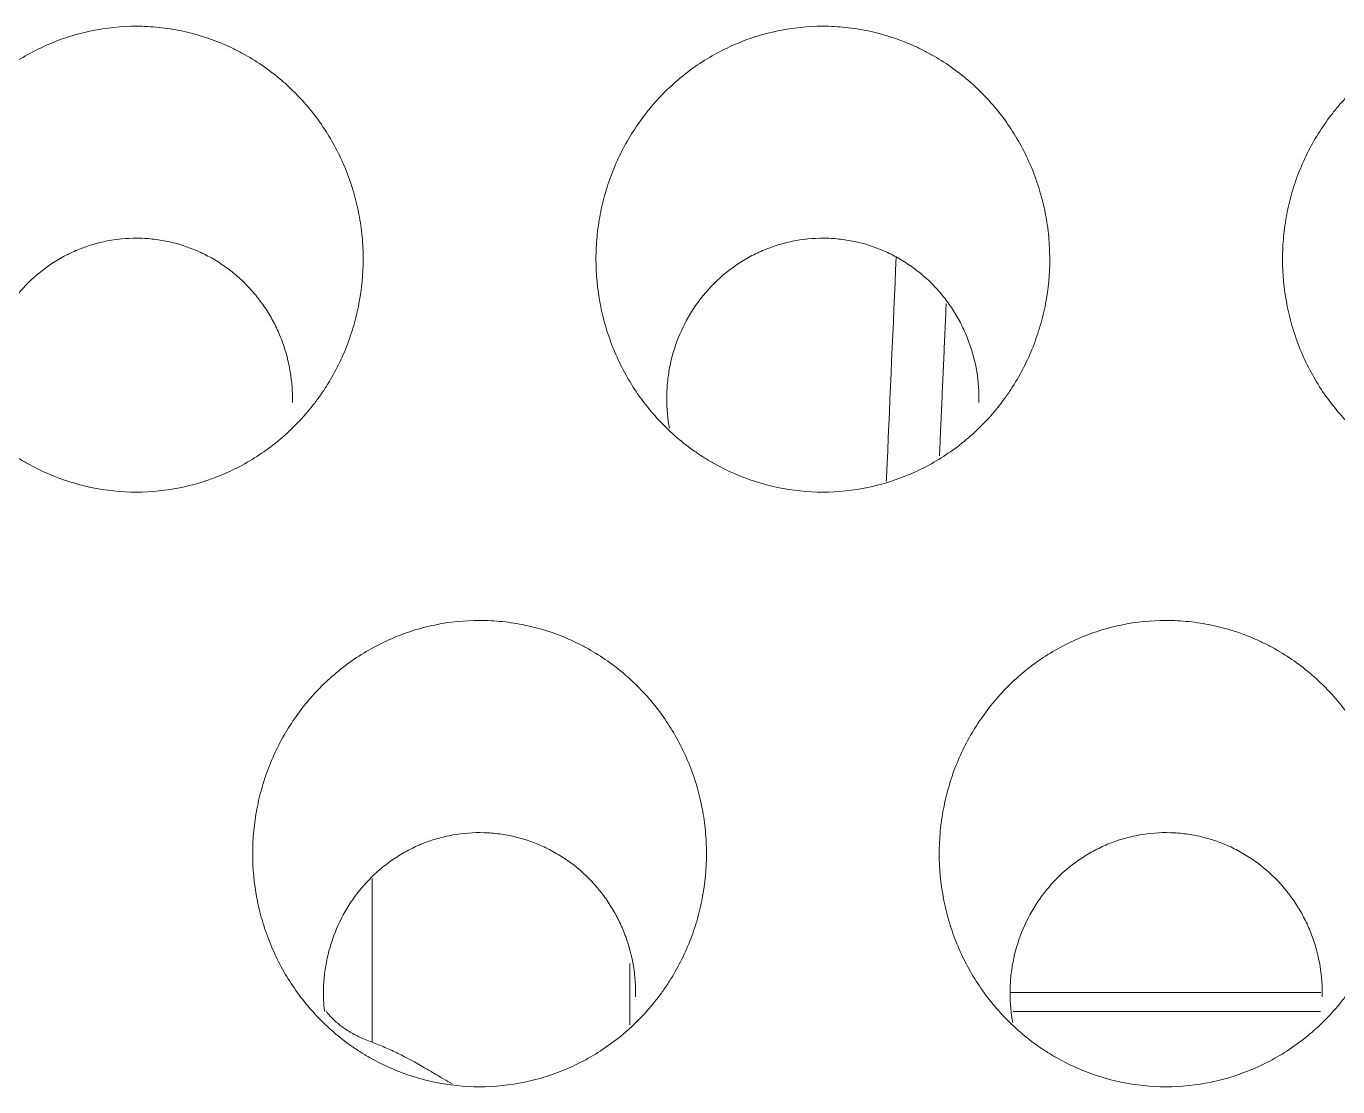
# Model space of a CAD drawing. Header units: millimetres. Extents: x 70151 to 230897, y 35202 to 113211.
# Drawn here: x 178594.67 to 178600.38, y 69182.31 to 69186.92 of the extents above; entities that cross this region are included whole.
import ezdxf

# ---------------------------------------------------------------- set-up
doc = ezdxf.new("R2010")
doc.units = ezdxf.units.MM
doc.header["$LTSCALE"] = 50
doc.layers.add('2-con', color=2, linetype='Continuous')
doc.layers.add('mark-B', color=2, linetype='Continuous', lineweight=20)

# ---------------------------------------------------------------- blocks, each defined once
blk = doc.blocks.new('무풍1WAY 대형')
at = {"layer": 'mark-B'}
for p, q in [((58.7376, -423.7637), (58.7376, -423.0513)), ((57.6163, -423.1254), (57.6163, -423.3937)), ((54.6102, -423.1851), (55.9483, -423.1851)), ((55.959, -423.2677), (54.6087, -423.2677))]:
    blk.add_line(p, q, dxfattribs=at)
for points, knots in [([(55.2821, -422.8577), (55.2155, -422.8577), (55.1502, -422.8646), (55.0538, -422.8846), (55.022, -422.893), (54.9747, -422.908), (54.959, -422.9135), (54.928, -422.9251), (54.9127, -422.9313), (54.8373, -422.9641), (54.7802, -422.9961), (54.6994, -423.0527), (54.6731, -423.0731), (54.6233, -423.116), (54.5759, -423.1611), (54.5332, -423.2105), (54.503, -423.2491), (54.4932, -423.2622), (54.4742, -423.289), (54.465, -423.3027), (54.4208, -423.3721), (54.3913, -423.4301), (54.3555, -423.5209), (54.3449, -423.5517), (54.3313, -423.5989), (54.3271, -423.6149), (54.3194, -423.6468), (54.316, -423.6627), (54.3009, -423.7428), (54.2948, -423.8074), (54.2948, -423.8887), (54.2952, -423.905), (54.2967, -423.9377), (54.2979, -423.9541), (54.3025, -424.0031), (54.3071, -424.0353), (54.3253, -424.131), (54.3433, -424.1934), (54.3793, -424.2846), (54.3929, -424.3147), (54.4227, -424.373), (54.4388, -424.4013), (54.4913, -424.4835), (54.5313, -424.5349), (54.5883, -424.5946), (54.6, -424.6062), (54.6238, -424.6289), (54.6603, -424.6619), (54.7247, -424.7119), (54.7801, -424.7468), (54.8231, -424.7709), (54.8376, -424.7786), (54.8673, -424.7934), (54.8824, -424.8004), (54.9581, -424.8333), (55.0205, -424.8531), (55.1169, -424.8733), (55.1495, -424.8784), (55.2157, -424.8853), (55.2486, -424.887), (55.3472, -424.8871), (55.4125, -424.8805), (55.4936, -424.8637), (55.5098, -424.8599), (55.5418, -424.8515), (55.5894, -424.8377), (55.6662, -424.8089), (55.725, -424.7799), (55.7825, -424.7478), (55.8107, -424.7301), (55.8916, -424.6735), (55.9411, -424.6309), (55.9977, -424.5717), (56.0087, -424.5596), (56.0302, -424.5347), (56.0408, -424.522), (56.0712, -424.4831), (56.0901, -424.4564), (56.1427, -424.374), (56.1724, -424.316), (56.2026, -424.2397), (56.2083, -424.2242), (56.2189, -424.1932), (56.2336, -424.1465), (56.2525, -424.0675), (56.2616, -424.0032), (56.2662, -423.9545), (56.2674, -423.9382), (56.2689, -423.9055), (56.2693, -423.8891), (56.2693, -423.8072), (56.2632, -423.7426), (56.2451, -423.6469), (56.2376, -423.6152), (56.2239, -423.5681), (56.219, -423.5524), (56.2084, -423.5213), (56.2027, -423.5059), (56.1728, -423.43), (56.1433, -423.3721), (56.0908, -423.2896), (56.0719, -423.2629), (56.0312, -423.2108), (56.0098, -423.186), (55.9422, -423.1151), (55.8928, -423.0725), (55.8256, -423.0252), (55.8119, -423.0161), (55.7838, -422.9984), (55.7696, -422.99), (55.7265, -422.9658), (55.6971, -422.9512), (55.6071, -422.912), (55.5446, -422.8919), (55.4144, -422.8646), (55.3486, -422.8577), (55.2821, -422.8577)], [0, 0, 0, 0, 0.03125, 0.03125, 0.046875, 0.046875, 0.054687, 0.054687, 0.0625, 0.0625, 0.09375, 0.09375, 0.109375, 0.109375, 0.125, 0.140625, 0.140625, 0.148437, 0.148437, 0.15625, 0.15625, 0.1875, 0.1875, 0.203125, 0.203125, 0.210937, 0.210937, 0.21875, 0.21875, 0.25, 0.25, 0.257812, 0.257812, 0.265625, 0.265625, 0.28125, 0.28125, 0.3125, 0.3125, 0.328125, 0.328125, 0.34375, 0.34375, 0.375, 0.375, 0.382812, 0.382812, 0.390625, 0.40625, 0.421875, 0.421875, 0.429687, 0.429687, 0.4375, 0.4375, 0.46875, 0.46875, 0.484375, 0.484375, 0.5, 0.5, 0.53125, 0.53125, 0.539062, 0.539062, 0.546875, 0.5625, 0.578125, 0.578125, 0.59375, 0.59375, 0.625, 0.625, 0.632812, 0.632812, 0.640625, 0.640625, 0.65625, 0.65625, 0.6875, 0.6875, 0.695312, 0.695312, 0.703125, 0.71875, 0.734375, 0.734375, 0.742187, 0.742187, 0.75, 0.75, 0.78125, 0.78125, 0.796875, 0.796875, 0.804687, 0.804687, 0.8125, 0.8125, 0.84375, 0.84375, 0.859375, 0.859375, 0.875, 0.875, 0.90625, 0.90625, 0.914062, 0.914062, 0.921875, 0.921875, 0.9375, 0.9375, 0.96875, 0.96875, 1, 1, 1, 1]), ([(58.2696, -422.8577), (58.2031, -422.8577), (58.1377, -422.8646), (58.0414, -422.8846), (58.0095, -422.893), (57.9622, -422.908), (57.9465, -422.9135), (57.9155, -422.9251), (57.9002, -422.9313), (57.8248, -422.9641), (57.7678, -422.9961), (57.6869, -423.0527), (57.6607, -423.0731), (57.6108, -423.116), (57.5634, -423.1611), (57.5208, -423.2105), (57.4905, -423.2491), (57.4808, -423.2622), (57.4618, -423.289), (57.4526, -423.3027), (57.4084, -423.3721), (57.3789, -423.4301), (57.343, -423.5209), (57.3325, -423.5517), (57.3188, -423.5989), (57.3146, -423.6149), (57.307, -423.6468), (57.3036, -423.6627), (57.2884, -423.7428), (57.2824, -423.8074), (57.2824, -423.8887), (57.2827, -423.905), (57.2843, -423.9377), (57.2854, -423.9541), (57.29, -424.0031), (57.2946, -424.0353), (57.3128, -424.131), (57.3308, -424.1934), (57.3669, -424.2846), (57.3805, -424.3147), (57.4102, -424.373), (57.4264, -424.4013), (57.4788, -424.4835), (57.5189, -424.5349), (57.5758, -424.5946), (57.5875, -424.6062), (57.6114, -424.6289), (57.6479, -424.6619), (57.7123, -424.7119), (57.7676, -424.7468), (57.8106, -424.7709), (57.8252, -424.7786), (57.8549, -424.7934), (57.8699, -424.8004), (57.9456, -424.8333), (58.008, -424.8531), (58.1044, -424.8733), (58.137, -424.8784), (58.2032, -424.8853), (58.2362, -424.887), (58.3348, -424.8871), (58.4001, -424.8805), (58.4811, -424.8637), (58.4973, -424.8599), (58.5294, -424.8515), (58.5769, -424.8377), (58.6537, -424.8089), (58.7125, -424.7799), (58.77, -424.7478), (58.7982, -424.7301), (58.8791, -424.6735), (58.9287, -424.6309), (58.9852, -424.5717), (58.9963, -424.5596), (59.0178, -424.5347), (59.0283, -424.522), (59.0588, -424.4831), (59.0777, -424.4564), (59.1303, -424.374), (59.1599, -424.316), (59.1901, -424.2397), (59.1958, -424.2242), (59.2064, -424.1932), (59.2211, -424.1465), (59.24, -424.0675), (59.2492, -424.0032), (59.2538, -423.9545), (59.2549, -423.9382), (59.2565, -423.9055), (59.2569, -423.8891), (59.2569, -423.8072), (59.2508, -423.7426), (59.2327, -423.6469), (59.2251, -423.6152), (59.2115, -423.5681), (59.2066, -423.5524), (59.1959, -423.5213), (59.1903, -423.5059), (59.1603, -423.43), (59.1308, -423.3721), (59.0783, -423.2896), (59.0595, -423.2629), (59.0188, -423.2108), (58.9973, -423.186), (58.9297, -423.1151), (58.8804, -423.0725), (58.8131, -423.0252), (58.7994, -423.0161), (58.7714, -422.9984), (58.7572, -422.99), (58.7141, -422.9658), (58.6847, -422.9512), (58.5947, -422.912), (58.5322, -422.8919), (58.402, -422.8646), (58.3362, -422.8577), (58.2696, -422.8577)], [0, 0, 0, 0, 0.03125, 0.03125, 0.046875, 0.046875, 0.054687, 0.054687, 0.0625, 0.0625, 0.09375, 0.09375, 0.109375, 0.109375, 0.125, 0.140625, 0.140625, 0.148437, 0.148437, 0.15625, 0.15625, 0.1875, 0.1875, 0.203125, 0.203125, 0.210937, 0.210937, 0.21875, 0.21875, 0.25, 0.25, 0.257812, 0.257812, 0.265625, 0.265625, 0.28125, 0.28125, 0.3125, 0.3125, 0.328125, 0.328125, 0.34375, 0.34375, 0.375, 0.375, 0.382812, 0.382812, 0.390625, 0.40625, 0.421875, 0.421875, 0.429687, 0.429687, 0.4375, 0.4375, 0.46875, 0.46875, 0.484375, 0.484375, 0.5, 0.5, 0.53125, 0.53125, 0.539062, 0.539062, 0.546875, 0.5625, 0.578125, 0.578125, 0.59375, 0.59375, 0.625, 0.625, 0.632812, 0.632812, 0.640625, 0.640625, 0.65625, 0.65625, 0.6875, 0.6875, 0.695312, 0.695312, 0.703125, 0.71875, 0.734375, 0.734375, 0.742187, 0.742187, 0.75, 0.75, 0.78125, 0.78125, 0.796875, 0.796875, 0.804687, 0.804687, 0.8125, 0.8125, 0.84375, 0.84375, 0.859375, 0.859375, 0.875, 0.875, 0.90625, 0.90625, 0.914062, 0.914062, 0.921875, 0.921875, 0.9375, 0.9375, 0.96875, 0.96875, 1, 1, 1, 1]), ([(58.3894, -422.8703), (58.4137, -422.8846), (58.438, -422.899), (58.4778, -422.9224), (58.4933, -422.9316), (58.5088, -422.9407)], [0, 0, 0, 0, 0.611106, 0.611106, 1, 1, 1, 1]), ([(58.7376, -423.0513), (58.7194, -423.0448), (58.7008, -423.0374), (58.6629, -423.0212), (58.6437, -423.0124), (58.5863, -422.9845), (58.5476, -422.9636), (58.5088, -422.9407)], [0, 0, 0, 0, 0.25, 0.25, 0.5, 0.5, 1, 1, 1, 1]), ([(58.7376, -423.0513), (58.7582, -423.0588), (58.7773, -423.0668), (58.8129, -423.0842), (58.8294, -423.0934), (58.86, -423.113), (58.8741, -423.1233), (58.8994, -423.1446), (58.9107, -423.1555), (58.9269, -423.1736), (58.9326, -423.1806), (58.9378, -423.1877)], [0, 0, 0, 0, 0.216793, 0.216793, 0.433586, 0.433586, 0.650378, 0.650378, 0.867171, 0.867171, 1, 1, 1, 1]), ([(54.603, -423.2486), (54.602, -423.2938), (54.6083, -423.3828), (54.6308, -423.469), (54.6502, -423.5219), (54.6543, -423.5325), (54.6631, -423.5533), (54.6769, -423.5841), (54.7034, -423.6333), (54.7283, -423.6705), (54.7484, -423.6976), (54.7553, -423.7065), (54.7696, -423.724), (54.777, -423.7326), (54.8151, -423.7747), (54.8484, -423.8049), (54.9025, -423.845), (54.9212, -423.8575), (54.9601, -423.8808), (54.9804, -423.8915), (55.042, -423.9203), (55.0845, -423.9352), (55.1395, -423.9483), (55.1506, -423.9506), (55.173, -423.9548), (55.1843, -423.9566), (55.2182, -423.961), (55.2409, -423.9628), (55.3086, -423.9647), (55.3537, -423.9614), (55.4099, -423.9514), (55.4211, -423.9491), (55.4433, -423.9439), (55.4762, -423.9353), (55.5295, -423.917), (55.5706, -423.8981), (55.6007, -423.8822), (55.6107, -423.8767), (55.6303, -423.8651), (55.64, -423.8591), (55.6871, -423.8279), (55.722, -423.7995), (55.762, -423.7597), (55.7699, -423.7516), (55.7852, -423.7348), (55.7926, -423.7262), (55.8142, -423.7001), (55.8277, -423.6821), (55.8653, -423.6263), (55.8867, -423.5869), (55.9222, -423.5035), (55.9357, -423.4607), (55.9498, -423.3952), (55.9535, -423.3732), (55.9589, -423.3285), (55.9605, -423.3059), (55.9622, -423.2385), (55.9591, -423.194), (55.9512, -423.1454), (55.9504, -423.141), (55.9496, -423.1366)], [0, 0, 0, 0, 0.05848, 0.116959, 0.116959, 0.131579, 0.131579, 0.146199, 0.175439, 0.204679, 0.204679, 0.219298, 0.219298, 0.233918, 0.233918, 0.292398, 0.292398, 0.321638, 0.321638, 0.350878, 0.350878, 0.409357, 0.409357, 0.423977, 0.423977, 0.438597, 0.438597, 0.467837, 0.467837, 0.526316, 0.526316, 0.540936, 0.540936, 0.555556, 0.584796, 0.614036, 0.614036, 0.628656, 0.628656, 0.643275, 0.643275, 0.701755, 0.701755, 0.716375, 0.716375, 0.730995, 0.730995, 0.760235, 0.760235, 0.818714, 0.818714, 0.877194, 0.877194, 0.906434, 0.906434, 0.935673, 0.935673, 0.994153, 0.994153, 1, 1, 1, 1]), ([(57.5906, -423.2486), (57.5895, -423.2938), (57.5959, -423.3828), (57.6183, -423.469), (57.6377, -423.5219), (57.6419, -423.5325), (57.6506, -423.5533), (57.6645, -423.5841), (57.691, -423.6333), (57.7158, -423.6705), (57.7359, -423.6976), (57.7428, -423.7065), (57.7571, -423.724), (57.7646, -423.7326), (57.8026, -423.7747), (57.8359, -423.8049), (57.89, -423.845), (57.9088, -423.8575), (57.9477, -423.8808), (57.9679, -423.8915), (58.0295, -423.9203), (58.072, -423.9352), (58.127, -423.9483), (58.1381, -423.9506), (58.1605, -423.9548), (58.1719, -423.9566), (58.2058, -423.961), (58.2284, -423.9628), (58.2961, -423.9647), (58.3412, -423.9614), (58.3974, -423.9514), (58.4087, -423.9491), (58.4308, -423.9439), (58.4637, -423.9353), (58.5171, -423.917), (58.5581, -423.8981), (58.5883, -423.8822), (58.5983, -423.8767), (58.6179, -423.8651), (58.6275, -423.8591), (58.6747, -423.8279), (58.7095, -423.7995), (58.7496, -423.7597), (58.7574, -423.7516), (58.7727, -423.7348), (58.7802, -423.7262), (58.8018, -423.7001), (58.8152, -423.6821), (58.8528, -423.6263), (58.8743, -423.5869), (58.9097, -423.5035), (58.9232, -423.4607), (58.9374, -423.3952), (58.9411, -423.3732), (58.9464, -423.3285), (58.9481, -423.3059), (58.9494, -423.2512), (58.948, -423.2191), (58.9445, -423.1873)], [0, 0, 0, 0, 0.059816, 0.119632, 0.119632, 0.134585, 0.134585, 0.149539, 0.179447, 0.209355, 0.209355, 0.224309, 0.224309, 0.239263, 0.239263, 0.299079, 0.299079, 0.328987, 0.328987, 0.358895, 0.358895, 0.41871, 0.41871, 0.433664, 0.433664, 0.448618, 0.448618, 0.478526, 0.478526, 0.538342, 0.538342, 0.553296, 0.553296, 0.56825, 0.598158, 0.628065, 0.628065, 0.643019, 0.643019, 0.657973, 0.657973, 0.717789, 0.717789, 0.732743, 0.732743, 0.747697, 0.747697, 0.777605, 0.777605, 0.837421, 0.837421, 0.897236, 0.897236, 0.927144, 0.927144, 0.957052, 0.957052, 1, 1, 1, 1]), ([(53.7883, -425.4454), (53.7218, -425.4454), (53.6564, -425.4522), (53.5601, -425.4723), (53.5283, -425.4806), (53.481, -425.4956), (53.4653, -425.5011), (53.4343, -425.5127), (53.419, -425.5189), (53.3437, -425.5516), (53.2866, -425.5835), (53.2058, -425.6401), (53.1795, -425.6605), (53.1297, -425.7033), (53.0823, -425.7483), (53.0396, -425.7976), (53.0093, -425.8362), (52.9996, -425.8493), (52.9806, -425.8761), (52.9714, -425.8898), (52.9271, -425.9591), (52.8976, -426.0171), (52.8618, -426.1077), (52.8512, -426.1386), (52.8375, -426.1857), (52.8333, -426.2016), (52.8257, -426.2335), (52.8223, -426.2495), (52.8071, -426.3295), (52.8011, -426.394), (52.8011, -426.4753), (52.8014, -426.4916), (52.803, -426.5242), (52.8041, -426.5406), (52.8088, -426.5896), (52.8133, -426.6218), (52.8316, -426.7175), (52.8496, -426.7797), (52.8856, -426.8709), (52.8992, -426.901), (52.929, -426.9592), (52.9452, -426.9874), (52.9976, -427.0696), (53.0377, -427.1209), (53.0946, -427.1805), (53.1064, -427.1922), (53.1302, -427.2148), (53.1667, -427.2477), (53.2311, -427.2977), (53.2864, -427.3325), (53.3294, -427.3566), (53.344, -427.3643), (53.3737, -427.379), (53.3887, -427.386), (53.4644, -427.4189), (53.5268, -427.4387), (53.6232, -427.4589), (53.6558, -427.464), (53.7219, -427.4709), (53.7549, -427.4726), (53.8534, -427.4726), (53.9187, -427.466), (53.9997, -427.4492), (54.0159, -427.4454), (54.048, -427.4371), (54.0955, -427.4233), (54.1723, -427.3946), (54.2311, -427.3656), (54.2886, -427.3335), (54.3168, -427.3158), (54.3977, -427.2593), (54.4472, -427.2168), (54.5038, -427.1577), (54.5148, -427.1456), (54.5363, -427.1208), (54.5469, -427.108), (54.5773, -427.0692), (54.5962, -427.0425), (54.6489, -426.9602), (54.6785, -426.9022), (54.7087, -426.826), (54.7144, -426.8106), (54.725, -426.7796), (54.7398, -426.7329), (54.7587, -426.6539), (54.7678, -426.5897), (54.7724, -426.5411), (54.7736, -426.5248), (54.7751, -426.4921), (54.7755, -426.4757), (54.7755, -426.3938), (54.7694, -426.3293), (54.7513, -426.2337), (54.7437, -426.2021), (54.7301, -426.1549), (54.7252, -426.1392), (54.7146, -426.1082), (54.7089, -426.0928), (54.6789, -426.017), (54.6494, -425.9592), (54.5969, -425.8767), (54.578, -425.85), (54.5373, -425.798), (54.5159, -425.7732), (54.4483, -425.7024), (54.3989, -425.6598), (54.3317, -425.6127), (54.318, -425.6035), (54.2899, -425.5859), (54.2757, -425.5774), (54.2326, -425.5533), (54.2032, -425.5387), (54.1133, -425.4996), (54.0507, -425.4795), (53.9206, -425.4522), (53.8548, -425.4454), (53.7883, -425.4454)], [0, 0, 0, 0, 0.03125, 0.03125, 0.046875, 0.046875, 0.054687, 0.054687, 0.0625, 0.0625, 0.09375, 0.09375, 0.109375, 0.109375, 0.125, 0.140625, 0.140625, 0.148437, 0.148437, 0.15625, 0.15625, 0.1875, 0.1875, 0.203125, 0.203125, 0.210937, 0.210937, 0.21875, 0.21875, 0.25, 0.25, 0.257812, 0.257812, 0.265625, 0.265625, 0.28125, 0.28125, 0.3125, 0.3125, 0.328125, 0.328125, 0.34375, 0.34375, 0.375, 0.375, 0.382812, 0.382812, 0.390625, 0.40625, 0.421875, 0.421875, 0.429687, 0.429687, 0.4375, 0.4375, 0.46875, 0.46875, 0.484375, 0.484375, 0.5, 0.5, 0.53125, 0.53125, 0.539062, 0.539062, 0.546875, 0.5625, 0.578125, 0.578125, 0.59375, 0.59375, 0.625, 0.625, 0.632812, 0.632812, 0.640625, 0.640625, 0.65625, 0.65625, 0.6875, 0.6875, 0.695312, 0.695312, 0.703125, 0.71875, 0.734375, 0.734375, 0.742187, 0.742187, 0.75, 0.75, 0.78125, 0.78125, 0.796875, 0.796875, 0.804687, 0.804687, 0.8125, 0.8125, 0.84375, 0.84375, 0.859375, 0.859375, 0.875, 0.875, 0.90625, 0.90625, 0.914063, 0.914063, 0.921875, 0.921875, 0.9375, 0.9375, 0.96875, 0.96875, 1, 1, 1, 1]), ([(56.7758, -425.4454), (56.7093, -425.4454), (56.644, -425.4522), (56.5477, -425.4723), (56.5159, -425.4806), (56.4686, -425.4956), (56.4528, -425.5011), (56.4219, -425.5127), (56.4066, -425.5189), (56.3312, -425.5516), (56.2741, -425.5835), (56.1933, -425.6401), (56.1671, -425.6605), (56.1172, -425.7033), (56.0698, -425.7483), (56.0271, -425.7976), (55.9969, -425.8362), (55.9871, -425.8493), (55.9681, -425.8761), (55.9589, -425.8898), (55.9147, -425.9591), (55.8852, -426.0171), (55.8493, -426.1077), (55.8388, -426.1386), (55.8251, -426.1857), (55.8209, -426.2016), (55.8133, -426.2335), (55.8098, -426.2495), (55.7947, -426.3295), (55.7886, -426.394), (55.7886, -426.4753), (55.789, -426.4916), (55.7905, -426.5242), (55.7917, -426.5406), (55.7963, -426.5896), (55.8009, -426.6218), (55.8191, -426.7175), (55.8371, -426.7797), (55.8732, -426.8709), (55.8868, -426.901), (55.9165, -426.9592), (55.9327, -426.9874), (55.9852, -427.0696), (56.0253, -427.1209), (56.0822, -427.1805), (56.0939, -427.1922), (56.1177, -427.2148), (56.1542, -427.2477), (56.2186, -427.2977), (56.274, -427.3325), (56.317, -427.3566), (56.3316, -427.3643), (56.3612, -427.379), (56.3763, -427.386), (56.4519, -427.4189), (56.5143, -427.4387), (56.6107, -427.4589), (56.6433, -427.464), (56.7095, -427.4709), (56.7424, -427.4726), (56.841, -427.4726), (56.9063, -427.466), (56.9873, -427.4492), (57.0035, -427.4454), (57.0355, -427.4371), (57.0831, -427.4233), (57.1598, -427.3946), (57.2186, -427.3656), (57.2761, -427.3335), (57.3043, -427.3158), (57.3852, -427.2593), (57.4347, -427.2168), (57.4913, -427.1577), (57.5023, -427.1456), (57.5239, -427.1208), (57.5344, -427.108), (57.5649, -427.0692), (57.5838, -427.0425), (57.6364, -426.9602), (57.666, -426.9022), (57.6963, -426.826), (57.702, -426.8106), (57.7126, -426.7796), (57.7273, -426.7329), (57.7462, -426.6539), (57.7554, -426.5897), (57.76, -426.5411), (57.7611, -426.5248), (57.7627, -426.4921), (57.7631, -426.4757), (57.7631, -426.3938), (57.7569, -426.3293), (57.7388, -426.2337), (57.7313, -426.2021), (57.7177, -426.1549), (57.7127, -426.1392), (57.7021, -426.1082), (57.6965, -426.0928), (57.6664, -426.017), (57.637, -425.9592), (57.5845, -425.8767), (57.5656, -425.85), (57.5249, -425.798), (57.5034, -425.7732), (57.4358, -425.7024), (57.3865, -425.6598), (57.3192, -425.6127), (57.3055, -425.6035), (57.2775, -425.5859), (57.2632, -425.5774), (57.2201, -425.5533), (57.1908, -425.5387), (57.1008, -425.4996), (57.0383, -425.4795), (56.9082, -425.4522), (56.8424, -425.4454), (56.7758, -425.4454)], [0, 0, 0, 0, 0.03125, 0.03125, 0.046875, 0.046875, 0.054688, 0.054688, 0.0625, 0.0625, 0.09375, 0.09375, 0.109375, 0.109375, 0.125, 0.140625, 0.140625, 0.148438, 0.148438, 0.15625, 0.15625, 0.1875, 0.1875, 0.203125, 0.203125, 0.210938, 0.210938, 0.21875, 0.21875, 0.25, 0.25, 0.257813, 0.257813, 0.265625, 0.265625, 0.28125, 0.28125, 0.3125, 0.3125, 0.328125, 0.328125, 0.34375, 0.34375, 0.375, 0.375, 0.382813, 0.382813, 0.390625, 0.40625, 0.421875, 0.421875, 0.429688, 0.429688, 0.4375, 0.4375, 0.46875, 0.46875, 0.484375, 0.484375, 0.5, 0.5, 0.53125, 0.53125, 0.539063, 0.539063, 0.546875, 0.5625, 0.578125, 0.578125, 0.59375, 0.59375, 0.625, 0.625, 0.632813, 0.632813, 0.640625, 0.640625, 0.65625, 0.65625, 0.6875, 0.6875, 0.695313, 0.695313, 0.703125, 0.71875, 0.734375, 0.734375, 0.742188, 0.742188, 0.75, 0.75, 0.78125, 0.78125, 0.796875, 0.796875, 0.804688, 0.804688, 0.8125, 0.8125, 0.84375, 0.84375, 0.859375, 0.859375, 0.875, 0.875, 0.90625, 0.90625, 0.914063, 0.914063, 0.921875, 0.921875, 0.9375, 0.9375, 0.96875, 0.96875, 1, 1, 1, 1]), ([(59.7634, -425.4454), (59.6969, -425.4454), (59.6315, -425.4522), (59.5352, -425.4723), (59.5034, -425.4806), (59.4561, -425.4956), (59.4404, -425.5011), (59.4094, -425.5127), (59.3941, -425.5189), (59.3188, -425.5516), (59.2617, -425.5835), (59.1808, -425.6401), (59.1546, -425.6605), (59.1048, -425.7033), (59.0574, -425.7483), (59.0147, -425.7976), (58.9844, -425.8362), (58.9747, -425.8493), (58.9557, -425.8761), (58.9465, -425.8898), (58.9022, -425.9591), (58.8727, -426.0171), (58.8369, -426.1077), (58.8263, -426.1386), (58.8126, -426.1857), (58.8084, -426.2016), (58.8008, -426.2335), (58.7974, -426.2495), (58.7822, -426.3295), (58.7762, -426.394), (58.7762, -426.4753), (58.7765, -426.4916), (58.7781, -426.5242), (58.7792, -426.5406), (58.7838, -426.5896), (58.7884, -426.6218), (58.8067, -426.7175), (58.8247, -426.7797), (58.8607, -426.8709), (58.8743, -426.901), (58.9041, -426.9592), (58.9203, -426.9874), (58.9727, -427.0696), (59.0128, -427.1209), (59.0697, -427.1805), (59.0814, -427.1922), (59.1053, -427.2148), (59.1418, -427.2477), (59.2062, -427.2977), (59.2615, -427.3325), (59.3045, -427.3566), (59.3191, -427.3643), (59.3488, -427.379), (59.3638, -427.386), (59.4395, -427.4189), (59.5019, -427.4387), (59.5983, -427.4589), (59.6309, -427.464), (59.697, -427.4709), (59.73, -427.4726), (59.8285, -427.4726), (59.8938, -427.466), (59.9748, -427.4492), (59.991, -427.4454), (60.0231, -427.4371), (60.0706, -427.4233), (60.1474, -427.3946), (60.2062, -427.3656), (60.2636, -427.3335), (60.2919, -427.3158), (60.3728, -427.2593), (60.4223, -427.2168), (60.4789, -427.1577), (60.4899, -427.1456), (60.5114, -427.1208), (60.522, -427.108), (60.5524, -427.0692), (60.5713, -427.0425), (60.624, -426.9602), (60.6536, -426.9022), (60.6838, -426.826), (60.6895, -426.8106), (60.7001, -426.7796), (60.7149, -426.7329), (60.7338, -426.6539), (60.7429, -426.5897), (60.7475, -426.5411), (60.7487, -426.5248), (60.7502, -426.4921), (60.7506, -426.4757), (60.7506, -426.3938), (60.7445, -426.3293), (60.7264, -426.2337), (60.7188, -426.2021), (60.7052, -426.1549), (60.7003, -426.1392), (60.6897, -426.1082), (60.684, -426.0928), (60.654, -426.017), (60.6245, -425.9592), (60.572, -425.8767), (60.5531, -425.85), (60.5124, -425.798), (60.491, -425.7732), (60.4234, -425.7024), (60.374, -425.6598), (60.3068, -425.6127), (60.293, -425.6035), (60.265, -425.5859), (60.2508, -425.5774), (60.2077, -425.5533), (60.1783, -425.5387), (60.0884, -425.4996), (60.0258, -425.4795), (59.8957, -425.4522), (59.8299, -425.4454), (59.7634, -425.4454)], [0, 0, 0, 0, 0.03125, 0.03125, 0.046875, 0.046875, 0.054687, 0.054687, 0.0625, 0.0625, 0.09375, 0.09375, 0.109375, 0.109375, 0.125, 0.140625, 0.140625, 0.148437, 0.148437, 0.15625, 0.15625, 0.1875, 0.1875, 0.203125, 0.203125, 0.210937, 0.210937, 0.21875, 0.21875, 0.25, 0.25, 0.257812, 0.257812, 0.265625, 0.265625, 0.28125, 0.28125, 0.3125, 0.3125, 0.328125, 0.328125, 0.34375, 0.34375, 0.375, 0.375, 0.382812, 0.382812, 0.390625, 0.40625, 0.421875, 0.421875, 0.429687, 0.429687, 0.4375, 0.4375, 0.46875, 0.46875, 0.484375, 0.484375, 0.5, 0.5, 0.53125, 0.53125, 0.539062, 0.539062, 0.546875, 0.5625, 0.578125, 0.578125, 0.59375, 0.59375, 0.625, 0.625, 0.632812, 0.632812, 0.640625, 0.640625, 0.65625, 0.65625, 0.6875, 0.6875, 0.695312, 0.695312, 0.703125, 0.71875, 0.734375, 0.734375, 0.742187, 0.742187, 0.75, 0.75, 0.78125, 0.78125, 0.796875, 0.796875, 0.804687, 0.804687, 0.8125, 0.8125, 0.84375, 0.84375, 0.859375, 0.859375, 0.875, 0.875, 0.90625, 0.90625, 0.914062, 0.914062, 0.921875, 0.921875, 0.9375, 0.9375, 0.96875, 0.96875, 1, 1, 1, 1]), ([(56.4997, -425.492), (56.4986, -425.5177), (56.4974, -425.5434), (56.4831, -425.8687), (56.4699, -426.1683), (56.4568, -426.468)], [0, 0, 0, 0, 0.078964, 0.078964, 1, 1, 1, 1]), ([(56.0966, -425.8357), (56.0956, -425.8809), (56.1019, -425.9699), (56.1244, -426.056), (56.1438, -426.1089), (56.1479, -426.1195), (56.1567, -426.1403), (56.1705, -426.171), (56.1971, -426.2203), (56.222, -426.2574), (56.242, -426.2845), (56.2489, -426.2934), (56.2633, -426.3108), (56.2707, -426.3194), (56.3088, -426.3615), (56.3421, -426.3917), (56.3962, -426.4318), (56.4149, -426.4443), (56.4539, -426.4675), (56.4741, -426.4783), (56.5357, -426.507), (56.5782, -426.5218), (56.6332, -426.5349), (56.6443, -426.5373), (56.6667, -426.5414), (56.678, -426.5432), (56.712, -426.5477), (56.7346, -426.5495), (56.8023, -426.5514), (56.8474, -426.5481), (56.9036, -426.538), (56.9148, -426.5357), (56.937, -426.5306), (56.9699, -426.522), (57.0232, -426.5037), (57.0643, -426.4848), (57.0945, -426.469), (57.1045, -426.4635), (57.1241, -426.4519), (57.1337, -426.4459), (57.1809, -426.4148), (57.2157, -426.3864), (57.2558, -426.3467), (57.2636, -426.3385), (57.2789, -426.3218), (57.2864, -426.3132), (57.308, -426.2871), (57.3215, -426.2691), (57.3591, -426.2133), (57.3806, -426.174), (57.4161, -426.0906), (57.4296, -426.0479), (57.4438, -425.9824), (57.4475, -425.9604), (57.4528, -425.9158), (57.4545, -425.8931), (57.4561, -425.8257), (57.4531, -425.7812), (57.4451, -425.7328), (57.4444, -425.7285), (57.4436, -425.7242)], [0, 0, 0, 0, 0.058486, 0.116973, 0.116973, 0.131594, 0.131594, 0.146216, 0.175459, 0.204702, 0.204702, 0.219324, 0.219324, 0.233946, 0.233946, 0.292432, 0.292432, 0.321675, 0.321675, 0.350918, 0.350918, 0.409405, 0.409405, 0.424026, 0.424026, 0.438648, 0.438648, 0.467891, 0.467891, 0.526378, 0.526378, 0.540999, 0.540999, 0.555621, 0.584864, 0.614107, 0.614107, 0.628729, 0.628729, 0.643351, 0.643351, 0.701837, 0.701837, 0.716459, 0.716459, 0.73108, 0.73108, 0.760323, 0.760323, 0.81881, 0.81881, 0.877296, 0.877296, 0.906539, 0.906539, 0.935783, 0.935783, 0.994269, 0.994269, 1, 1, 1, 1]), ([(59.0842, -425.8357), (59.0831, -425.8809), (59.0895, -425.9699), (59.1119, -426.056), (59.1313, -426.1089), (59.1355, -426.1195), (59.1442, -426.1403), (59.1581, -426.171), (59.1846, -426.2203), (59.2095, -426.2574), (59.2296, -426.2845), (59.2365, -426.2934), (59.2508, -426.3108), (59.2582, -426.3194), (59.2963, -426.3615), (59.3296, -426.3917), (59.3837, -426.4318), (59.4025, -426.4443), (59.4414, -426.4675), (59.4617, -426.4783), (59.5232, -426.507), (59.5658, -426.5218), (59.6208, -426.5349), (59.6319, -426.5373), (59.6543, -426.5414), (59.6656, -426.5432), (59.6995, -426.5477), (59.7221, -426.5495), (59.7899, -426.5514), (59.8349, -426.5481), (59.8912, -426.538), (59.9024, -426.5357), (59.9245, -426.5306), (59.9574, -426.522), (60.0108, -426.5037), (60.0518, -426.4848), (60.082, -426.469), (60.092, -426.4635), (60.1116, -426.4519), (60.1212, -426.4459), (60.1684, -426.4148), (60.2033, -426.3864), (60.2433, -426.3467), (60.2512, -426.3385), (60.2665, -426.3218), (60.274, -426.3132), (60.2956, -426.2871), (60.309, -426.2691), (60.3467, -426.2133), (60.3681, -426.174), (60.4036, -426.0906), (60.4171, -426.0479), (60.4313, -425.9824), (60.435, -425.9604), (60.4404, -425.9158), (60.442, -425.8931), (60.4437, -425.8257), (60.4406, -425.7812), (60.4327, -425.7328), (60.4319, -425.7285), (60.4311, -425.7242)], [0, 0, 0, 0, 0.058486, 0.116973, 0.116973, 0.131594, 0.131594, 0.146216, 0.175459, 0.204702, 0.204702, 0.219324, 0.219324, 0.233946, 0.233946, 0.292432, 0.292432, 0.321675, 0.321675, 0.350918, 0.350918, 0.409405, 0.409405, 0.424026, 0.424026, 0.438648, 0.438648, 0.467891, 0.467891, 0.526378, 0.526378, 0.540999, 0.540999, 0.555621, 0.584864, 0.614107, 0.614107, 0.628729, 0.628729, 0.643351, 0.643351, 0.701837, 0.701837, 0.716459, 0.716459, 0.73108, 0.73108, 0.760323, 0.760323, 0.81881, 0.81881, 0.877296, 0.877296, 0.906539, 0.906539, 0.935783, 0.935783, 0.994269, 0.994269, 1, 1, 1, 1])]:
    blk.add_open_spline(points, degree=3, knots=knots, dxfattribs=at)
blk.add_open_spline([(56.2683, -425.6031), (56.2537, -425.9347), (56.2391, -426.2664)], degree=2, dxfattribs=at)
blk = doc.blocks.new('dpdjzjs')
at = {"layer": 'mark-B', "rotation": 180}
blk.add_blockref('무풍1WAY 대형', (178654.9147, 88751.491), dxfattribs=at)

msp = doc.modelspace()

# ---------------------------------------------------------------- block references
at = {"layer": '2-con'}
msp.add_blockref('dpdjzjs', (0, -19992.0434), dxfattribs=at)

doc.saveas('drawing.dxf')
